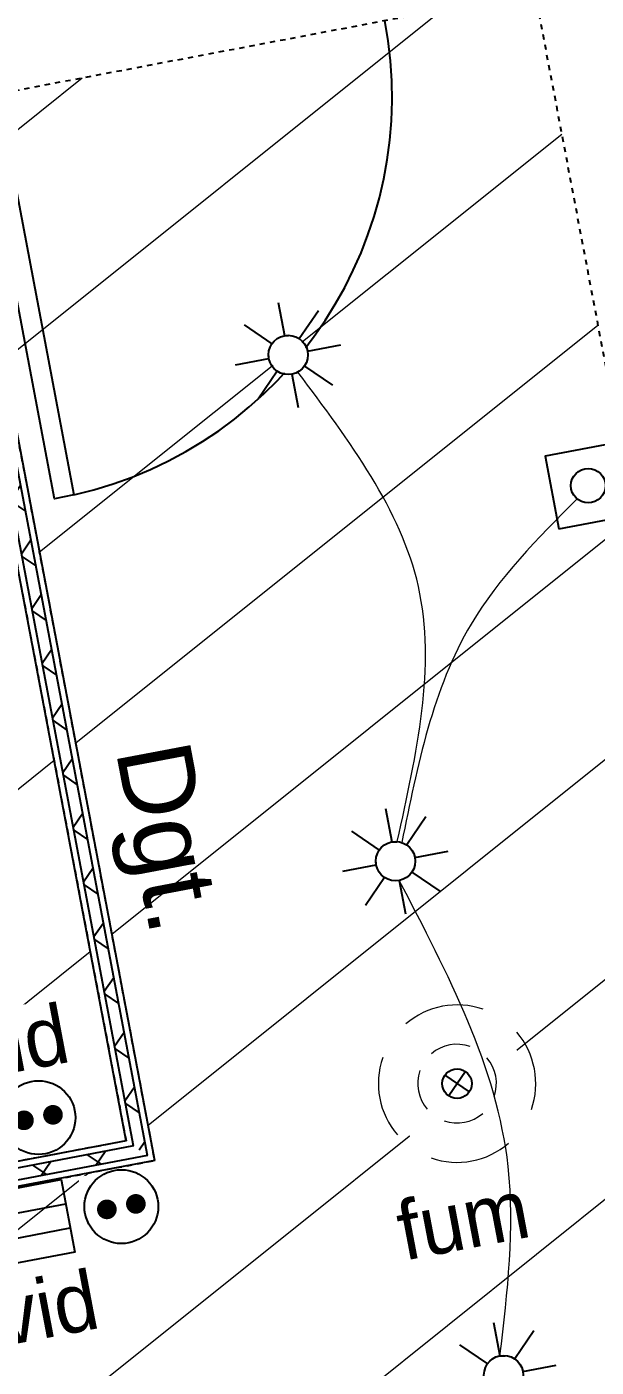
# Model space of a CAD drawing. Header units: centimetres. Extents: x 187368 to 251255, y -383447 to -322514.
# Drawn here: x 205551 to 206708, y -358367 to -355642 of the extents above; entities that cross this region are included whole.
import ezdxf

# ---------------------------------------------------------------- set-up
doc = ezdxf.new("R2010")
doc.units = ezdxf.units.CM
doc.linetypes.add('Style de ligne -1', pattern=[0.41664, 0.20828, -0.20836])
doc.layers.get('0').update_dxf_attribs({"color": 252})
for name, color, linetype, lineweight in [('prlm-ELEC-CFA', 1, 'Continuous', 25), ('prlm-ELEC-CFO', 1, 'Continuous', 25), ('prlm-ELEC-SSI', 1, 'Continuous', 25)]:
    doc.layers.add(name, color=color, linetype=linetype, lineweight=lineweight)
doc.styles.add('Helvetica', font='arial.ttf')
doc.styles.add('prlm-elec-cfa', font='comic.ttf', dxfattribs={"height": 12})
doc.styles.add('prlm-elec-cfo', font='comic.ttf', dxfattribs={"height": 12})
doc.styles.add('prlm-elec-ssi', font='comic.ttf', dxfattribs={"height": 12})

# ---------------------------------------------------------------- blocks, each defined once
blk = doc.blocks.new('xi.fum')
at = {"color": 0}
blk.add_wipeout([(-10.61, -10.61), (-15, 0), (-10.61, 10.61), (0, 15), (10.61, 10.61), (15, 0), (10.61, -10.61), (0, -15)], dxfattribs=at).dxf.layer = 'prlm-ELEC-SSI'
at = {"layer": 'prlm-ELEC-SSI', "color": 0}
for points in [[(-2.12, 2.12), (2.12, -2.12)], [(2.12, 2.12), (-2.12, -2.12)]]:
    blk.add_lwpolyline(points, dxfattribs=at)
blk.add_circle((0, 0), 3, dxfattribs=at)
at = {"layer": 'prlm-ELEC-SSI', "color": 0, "lineweight": 13}
for radius, start, end in [(16, 60, 120), (16, 150, 210), (8, 60, 120), (16, 330, 30), (8, 150, 210), (8, 330, 30), (8, 240, 300), (16, 240, 300)]:
    blk.add_arc((0, 0), radius, start, end, dxfattribs=at)
blk = doc.blocks.new('xi.PCHD')
at = {"color": 0, "lineweight": 5}
blk.add_wipeout([(-7.5, -7.5), (7.5, -7.5), (7.5, 7.5), (-7.5, 7.5)], dxfattribs=at).dxf.layer = 'prlm-ELEC-CFO'
at = {"layer": 'prlm-ELEC-CFO', "color": 0, "linetype": 'ByBlock', "lineweight": 5, "const_width": 2}
for points in [[(-4, 0, 1), (-2, 0, 1)], [(2, 0, 1), (4, 0, 1)]]:
    blk.add_lwpolyline(points, format="xyb", close=True, dxfattribs=at)
at = {"layer": 'prlm-ELEC-CFO', "color": 0, "linetype": 'ByBlock', "lineweight": -2}
blk.add_circle((0, 0), 7.5, dxfattribs=at)
blk = doc.blocks.new('xi.PC')
at = {"color": 0, "lineweight": 5}
blk.add_wipeout([(-7.5, -7.5), (7.5, -7.5), (7.5, 7.5), (-7.5, 7.5)], dxfattribs=at).dxf.layer = 'prlm-ELEC-CFO'
at = {"layer": 'prlm-ELEC-CFO', "color": 0, "linetype": 'ByBlock', "lineweight": 5, "const_width": 2}
for points in [[(-4, 0, 1), (-2, 0, 1)], [(2, 0, 1), (4, 0, 1)]]:
    blk.add_lwpolyline(points, format="xyb", close=True, dxfattribs=at)
at = {"layer": 'prlm-ELEC-CFO', "color": 0, "linetype": 'ByBlock', "lineweight": -2}
blk.add_circle((0, 0), 7.5, dxfattribs=at)
blk = doc.blocks.new('xi.VID')
at = {"layer": 'prlm-ELEC-CFA', "color": 0, "linetype": 'ByBlock', "lineweight": -2, "flags": 128}
blk.add_lwpolyline([(-7.5, 7.5), (7.5, 7.5), (7.5, -7.5), (-7.5, -7.5)], close=True, dxfattribs=at)
at = {"layer": 'prlm-ELEC-CFA', "color": 0}
for points in [[(-7.5, 2.5), (7.5, 2.5)], [(-7.5, -2.5), (7.5, -2.5)]]:
    blk.add_lwpolyline(points, dxfattribs=at)
blk = doc.blocks.new('xi.BP')
at = {"layer": 'prlm-ELEC-CFO', "color": 0, "flags": 128}
blk.add_lwpolyline([(-7.5, -7.5), (7.5, -7.5), (7.5, 7.5), (-7.5, 7.5)], close=True, dxfattribs=at)
at = {"layer": 'prlm-ELEC-CFO', "color": 0}
blk.add_circle((0, 0), 3.5, dxfattribs=at)
blk = doc.blocks.new('xi.SPOT')
at = {"color": 0, "lineweight": 5}
blk.add_wipeout([(-4, 0), (-2.83, -2.83), (0, -4), (2.83, -2.83), (4, 0), (2.83, 2.83), (0, 4), (-2.83, 2.83)], dxfattribs=at).dxf.layer = 'prlm-ELEC-CFO'
at = {"layer": 'prlm-ELEC-CFO', "color": 0, "linetype": 'ByBlock', "lineweight": -2, "flags": 128}
for points in [[(0, 10.88), (0, 4)], [(-7.69, 7.69), (-2.83, 2.83)], [(7.69, 7.69), (2.83, 2.83)], [(-10.88, 0), (-4, 0)], [(4, 0), (10.88, 0)], [(-2.83, -2.83), (-7.69, -7.69)], [(0, -4), (0, -10.88)], [(2.83, -2.83), (7.69, -7.69)]]:
    blk.add_lwpolyline(points, dxfattribs=at)
at = {"layer": 'prlm-ELEC-CFO', "color": 0, "linetype": 'ByBlock', "lineweight": -2}
blk.add_circle((0, 0), 4, dxfattribs=at)

msp = doc.modelspace()

# ---------------------------------------------------------------- hatches: boundary and pattern name
at = {"linetype": 'Continuous', "lineweight": 18}
h = msp.add_hatch(dxfattribs=at)
h.set_pattern_fill('BA 13', color=256, scale=10, style=0, pattern_type=2)
h.set_pattern_definition([(218.65981, (66931.62, 115456.3), (-199.24783, 287.75041), [])])
h.paths.add_polyline_path([(204131.1, -356871.2), (205507.1, -356610.6), (205752.4, -357906.6), (205362.5, -357980.5), (205371.8, -358029.6), (205810.8, -357946.5), (205403.6, -355795.2), (206583.2, -355571.8), (207390.2, -359833.6), (206032.7, -360081.2), (206121.8, -360551.7), (205463.8, -360676.3), (205311.7, -359872.7), (205969.6, -359748.1), (205894.9, -359354), (205291.8, -359477.6), (205292.5, -359481.1), (204649.7, -359606.6), (204386.3, -358216.3), (204387.8, -358215.9), (204438.4, -358206.4), (204429.1, -358157.2), (204377, -358167.1)])
at = {"linetype": 'Continuous'}
h = msp.add_hatch(dxfattribs=at)
h.set_pattern_fill('02_ISOLANT', color=256, scale=10, angle=100.7191, style=0, pattern_type=2)
h.set_pattern_definition([(145.719065, (66931.62, 115456.28), (-45.060091, -66.102861), []), (235.719065, (66931.62, 115456.28), (-66.102861, 45.060091), [])])
h.paths.add_polyline_path([(205767.6, -357917), (205795.6, -357936.1), (205461.3, -356169.7), (205443.9, -356207.1)])
h = msp.add_hatch(dxfattribs=at)
h.set_pattern_fill('02_ISOLANT', color=256, scale=10, angle=-169.2764, style=0, pattern_type=2)
h.set_pattern_definition([(235.723595, (66931.62, 115456.28), (66.106423, -45.054865), []), (325.723595, (66931.62, 115456.28), (-45.054865, -66.106423), [])])
h.paths.add_polyline_path([(205795.6, -357936.1), (205767.6, -357917), (205361.7, -357993.9), (205366.1, -358017.4)])

# ---------------------------------------------------------------- linework, layer by layer
for p, q in [((205795.6, -357936.1), (205461.3, -356169.7)), ((205795.6, -357936.1), (205461.3, -356169.7)), ((205767.6, -357917), (205443.9, -356207.1)), ((205767.6, -357917), (205443.9, -356207.1)), ((205752.4, -357906.6), (205434.5, -356227.4)), ((205767.6, -357917), (205361.7, -357993.9)), ((205767.6, -357917), (205361.7, -357993.9)), ((205795.6, -357936.1), (205366.1, -358017.4)), ((205795.6, -357936.1), (205366.1, -358017.4)), ((205810.8, -357946.5), (205368.5, -358030.2))]:
    msp.add_line(p, q, dxfattribs=at)
at = {"linetype": 'Continuous', "lineweight": 25}
for p, q in [((205810.8, -357946.5), (205470.6, -356149.4)), ((205752.4, -357906.6), (205434.5, -356227.4)), ((205752.4, -357906.6), (205359.2, -357981.1)), ((205810.8, -357946.5), (205368.5, -358030.2))]:
    msp.add_line(p, q, dxfattribs=at)
at = {"linetype": 'Style de ligne -1', "ltscale": 50.8, "flags": 128}
msp.add_lwpolyline([(204131.1, -356871.2), (205507.1, -356610.6), (205752.4, -357906.6), (205362.5, -357980.5), (205371.8, -358029.6), (205810.8, -357946.5), (205403.6, -355795.2), (206583.2, -355571.8), (207390.2, -359833.6), (206032.7, -360081.2), (206121.8, -360551.7), (205463.8, -360676.3), (205311.7, -359872.7), (205969.6, -359748.1), (205894.9, -359354), (205291.8, -359477.6), (205292.5, -359481.1), (204649.7, -359606.6), (204386.3, -358216.3)], dxfattribs=at)
at = {"linetype": 'Continuous', "flags": 128}
msp.add_lwpolyline([(205492, -355778.4), (205646.4, -356593.9), (205607.1, -356601.4), (205452.7, -355785.9)], close=True, dxfattribs=at)
at = {"linetype": 'Continuous'}
msp.add_arc((205462.5, -355784), 830.5, 282.7933, 10.7236, dxfattribs=at)
at = {"layer": 'prlm-ELEC-CFO', "lineweight": 13}
for points in [[(206303.5, -357298.2), (206346.6, -356779.6), (206101.5, -356344.2)], [(206669.1, -356601.6), (206453.8, -356856.2), (206312.9, -357300.1)]]:
    msp.add_spline(points, degree=3, dxfattribs=at)

# ---------------------------------------------------------------- block references
at = {"layer": 'prlm-ELEC-CFO', "xscale": 10, "yscale": 10, "zscale": 10, "rotation": 10.72360141139323}
msp.add_blockref('xi.BP', (206691.7, -356574.9), dxfattribs=at)

# ---------------------------------------------------------------- texts
at = {"style": 'Helvetica'}
msp.add_text('Dgt.', height=151.31, rotation=280.7236, dxfattribs=at).set_placement((205731.1, -357113.4))

# ---------------------------------------------------------------- next in the draw order: block references
at = {"layer": 'prlm-ELEC-CFO', "xscale": 10, "yscale": 10, "zscale": 10, "rotation": 10.72360141139323}
msp.add_blockref('xi.SPOT', (206082, -356309.3), dxfattribs=at)

# ---------------------------------------------------------------- next in the draw order: texts
at = {"layer": 'prlm-ELEC-CFA', "lineweight": 20, "insert": (205591.9, -358247), "char_height": 120, "attachment_point": 5, "rotation": 10.7236, "line_spacing_factor": 0.8, "style": 'prlm-elec-cfa', "bg_fill": 3, "box_fill_scale": 1.1, "bg_fill_color": 256, "bg_fill_transparency": 0}
msp.add_mtext('vid', dxfattribs=at)
at = {"layer": 'prlm-ELEC-CFO', "lineweight": 20, "insert": (205544.8, -357703.7), "char_height": 120, "attachment_point": 5, "rotation": 10.7236, "line_spacing_factor": 0.8, "style": 'prlm-elec-cfo', "bg_fill": 3, "box_fill_scale": 1.1, "bg_fill_color": 256, "bg_fill_transparency": 0}
msp.add_mtext('hd', dxfattribs=at)
at = {"layer": 'prlm-ELEC-SSI', "lineweight": 20, "insert": (206426.2, -358007.6), "char_height": 120, "attachment_point": 2, "rotation": 10.7236, "line_spacing_factor": 0.8, "style": 'prlm-elec-ssi', "bg_fill": 3, "box_fill_scale": 0.95, "bg_fill_color": 256, "bg_fill_transparency": 0}
msp.add_mtext('fum', dxfattribs=at)

# ---------------------------------------------------------------- next in the draw order: block references
at = {"layer": 'prlm-ELEC-CFO', "xscale": 10, "yscale": 10, "zscale": 10, "rotation": 10.72360141139323}
msp.add_blockref('xi.PCHD', (205574.3, -357859.3), dxfattribs=at)
at = {"layer": 'prlm-ELEC-SSI', "xscale": 10, "yscale": 10, "zscale": 10, "rotation": 10.72360141139323}
msp.add_blockref('xi.fum', (206425.2, -357790.3), dxfattribs=at)

# ---------------------------------------------------------------- next in the draw order: linework, layer by layer
at = {"layer": 'prlm-ELEC-CFO', "lineweight": 13}
msp.add_spline([(206512.3, -358343.3), (206529.1, -357958.9), (206307.6, -357377.4)], degree=3, dxfattribs=at)

# ---------------------------------------------------------------- next in the draw order: block references
at = {"layer": 'prlm-ELEC-CFO', "xscale": 10, "yscale": 10, "zscale": 10, "rotation": 10.72360141139323}
msp.add_blockref('xi.PC', (205742.8, -358040.3), dxfattribs=at)

# ---------------------------------------------------------------- next in the draw order: block references
at = {"layer": 'prlm-ELEC-CFA', "xscale": 10, "yscale": 10, "zscale": 10, "rotation": 10.72360141139323}
msp.add_blockref('xi.VID', (205560.6, -358073.1), dxfattribs=at)
at = {"layer": 'prlm-ELEC-CFO', "xscale": 10, "yscale": 10, "zscale": 10, "rotation": 10.72360141139323}
for p in [(206300.2, -357338.1), (206519.8, -358382.6)]:
    msp.add_blockref('xi.SPOT', p, dxfattribs=at)

doc.saveas('drawing.dxf')
